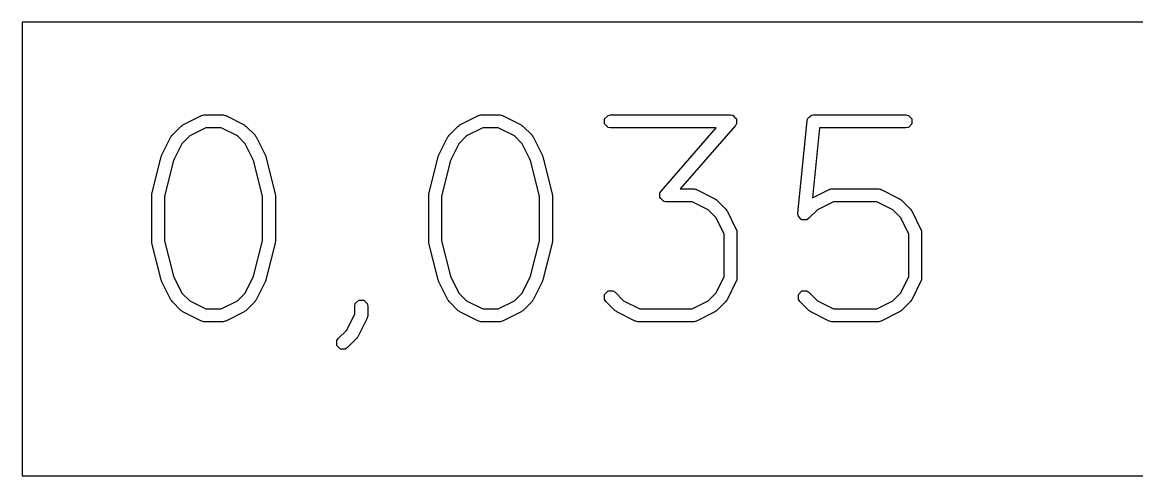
# Model space of a CAD drawing. Header units: inches. Extents: x -2.6 to 7.6, y 0.3 to 5.2.
# Drawn here: x -0.2888 to 0.0507, y 4.1691 to 4.3071 of the extents above; entities that cross this region are included whole.
import ezdxf

# ---------------------------------------------------------------- set-up
doc = ezdxf.new("R2010")
doc.units = ezdxf.units.IN
doc.header["$MEASUREMENT"] = 0
doc.layers.add('BLACK', color=250, linetype='CONTINUOUS')

msp = doc.modelspace()

# ---------------------------------------------------------------- linework, layer by layer
at = {"layer": 'BLACK', "linetype": 'CONTINUOUS'}
for p, q in [((-0.2888, 4.30709), (-0.2888, 4.16906)), ((0.44236, 4.30709), (-0.2888, 4.30709)), ((-0.23984, 4.27587), (-0.23422, 4.27868)), ((-0.23422, 4.27868), (-0.23412, 4.27871)), ((-0.23412, 4.27871), (-0.23409, 4.27874)), ((-0.23409, 4.27874), (-0.23378, 4.2788)), ((-0.23378, 4.2788), (-0.23348, 4.27888)), ((-0.23348, 4.27888), (-0.23343, 4.27887)), ((-0.23343, 4.27887), (-0.23334, 4.27889)), ((-0.23334, 4.27889), (-0.22771, 4.27889)), ((-0.22771, 4.27889), (-0.22762, 4.27887)), ((-0.22762, 4.27887), (-0.22757, 4.27888)), ((-0.22757, 4.27888), (-0.22727, 4.2788)), ((-0.22727, 4.2788), (-0.22696, 4.27874)), ((-0.22696, 4.27874), (-0.22693, 4.27871)), ((-0.22693, 4.27871), (-0.22683, 4.27868)), ((-0.22683, 4.27868), (-0.22121, 4.27587)), ((-0.15548, 4.27587), (-0.14985, 4.27868)), ((-0.14985, 4.27868), (-0.14976, 4.27871)), ((-0.14976, 4.27871), (-0.14973, 4.27874)), ((-0.14973, 4.27874), (-0.14942, 4.2788)), ((-0.14942, 4.2788), (-0.14911, 4.27888)), ((-0.14911, 4.27888), (-0.14907, 4.27887)), ((-0.14907, 4.27887), (-0.14897, 4.27889)), ((-0.14897, 4.27889), (-0.14335, 4.27889)), ((-0.14335, 4.27889), (-0.14325, 4.27887)), ((-0.14325, 4.27887), (-0.14321, 4.27888)), ((-0.14321, 4.27888), (-0.14291, 4.2788)), ((-0.14291, 4.2788), (-0.1426, 4.27874)), ((-0.1426, 4.27874), (-0.14256, 4.27871)), ((-0.14256, 4.27871), (-0.14247, 4.27868)), ((-0.14247, 4.27868), (-0.13684, 4.27587)), ((-0.11142, 4.27767), (-0.11036, 4.27874)), ((-0.11142, 4.27617), (-0.11142, 4.27767)), ((-0.11036, 4.27874), (-0.1096, 4.27889)), ((-0.1096, 4.27889), (-0.07305, 4.27889)), ((-0.07305, 4.27889), (-0.0725, 4.27878)), ((-0.0725, 4.27878), (-0.07241, 4.27878)), ((-0.07241, 4.27878), (-0.07238, 4.27876)), ((-0.07238, 4.27876), (-0.07229, 4.27874)), ((-0.07229, 4.27874), (-0.0718, 4.27825)), ((-0.0718, 4.27825), (-0.07128, 4.27779)), ((-0.07128, 4.27779), (-0.07128, 4.27772)), ((-0.07128, 4.27772), (-0.07123, 4.27767)), ((-0.07123, 4.27767), (-0.07123, 4.27698)), ((-0.04969, 4.27712), (-0.04955, 4.27758)), ((-0.04955, 4.27767), (-0.04951, 4.27772)), ((-0.04955, 4.27758), (-0.04955, 4.27767)), ((-0.04951, 4.27772), (-0.04947, 4.27785)), ((-0.04947, 4.27785), (-0.04896, 4.27827)), ((-0.04896, 4.27827), (-0.04849, 4.27874)), ((-0.04849, 4.27874), (-0.04835, 4.27877)), ((-0.04835, 4.27877), (-0.0483, 4.2788)), ((-0.0483, 4.2788), (-0.04821, 4.27879)), ((-0.04821, 4.27879), (-0.04774, 4.27889)), ((-0.04774, 4.27889), (-0.01961, 4.27889)), ((-0.01961, 4.27889), (-0.01886, 4.27874)), ((-0.01886, 4.27874), (-0.0178, 4.27767)), ((-0.0178, 4.27767), (-0.0178, 4.27617)), ((-0.24317, 4.27269), (-0.24035, 4.2755)), ((-0.24035, 4.2755), (-0.24009, 4.27568)), ((-0.24009, 4.27568), (-0.23984, 4.27587)), ((-0.23287, 4.27495), (-0.2378, 4.27249)), ((-0.22818, 4.27495), (-0.23287, 4.27495)), ((-0.22326, 4.27249), (-0.22818, 4.27495)), ((-0.22121, 4.27587), (-0.22096, 4.27568)), ((-0.22096, 4.27568), (-0.2207, 4.2755)), ((-0.2207, 4.2755), (-0.21789, 4.27269)), ((-0.1588, 4.27269), (-0.15599, 4.2755)), ((-0.15599, 4.2755), (-0.15573, 4.27568)), ((-0.15573, 4.27568), (-0.15548, 4.27587)), ((-0.14851, 4.27495), (-0.15343, 4.27249)), ((-0.14381, 4.27495), (-0.14851, 4.27495)), ((-0.13889, 4.27249), (-0.14381, 4.27495)), ((-0.13684, 4.27587), (-0.1366, 4.27568)), ((-0.1366, 4.27568), (-0.13633, 4.2755)), ((-0.13633, 4.2755), (-0.13352, 4.27269)), ((-0.11036, 4.2751), (-0.11142, 4.27617)), ((-0.1096, 4.27495), (-0.11036, 4.2751)), ((-0.07738, 4.27495), (-0.1096, 4.27495)), ((-0.09421, 4.25572), (-0.07738, 4.27495)), ((-0.07156, 4.27562), (-0.08839, 4.25639)), ((-0.07128, 4.27611), (-0.07156, 4.27562)), ((-0.07123, 4.27617), (-0.07128, 4.27611)), ((-0.07123, 4.27698), (-0.07118, 4.27629)), ((-0.07118, 4.27629), (-0.07123, 4.27621)), ((-0.07123, 4.27621), (-0.07123, 4.27617)), ((-0.05251, 4.24899), (-0.04969, 4.27712)), ((-0.04595, 4.27495), (-0.04809, 4.25364)), ((-0.01961, 4.27495), (-0.04595, 4.27495)), ((-0.01886, 4.2751), (-0.01961, 4.27495)), ((-0.0178, 4.27617), (-0.01886, 4.2751)), ((-0.24635, 4.26655), (-0.24354, 4.27218)), ((-0.24354, 4.27218), (-0.24334, 4.27243)), ((-0.24334, 4.27243), (-0.24317, 4.27269)), ((-0.2378, 4.27249), (-0.24016, 4.27013)), ((-0.2209, 4.27013), (-0.22326, 4.27249)), ((-0.21789, 4.27269), (-0.21771, 4.27243)), ((-0.21771, 4.27243), (-0.21752, 4.27218)), ((-0.21752, 4.27218), (-0.2147, 4.26655)), ((-0.16198, 4.26655), (-0.15917, 4.27218)), ((-0.15917, 4.27218), (-0.15898, 4.27243)), ((-0.15898, 4.27243), (-0.1588, 4.27269)), ((-0.15343, 4.27249), (-0.15579, 4.27013)), ((-0.13653, 4.27013), (-0.13889, 4.27249)), ((-0.13352, 4.27269), (-0.13335, 4.27243)), ((-0.13335, 4.27243), (-0.13315, 4.27218)), ((-0.13315, 4.27218), (-0.13034, 4.26655)), ((-0.24016, 4.27013), (-0.24273, 4.26498)), ((-0.21832, 4.26498), (-0.2209, 4.27013)), ((-0.15579, 4.27013), (-0.15836, 4.26498)), ((-0.13396, 4.26498), (-0.13653, 4.27013)), ((-0.24931, 4.2549), (-0.2465, 4.26615)), ((-0.2465, 4.26615), (-0.2464, 4.26634)), ((-0.2464, 4.26634), (-0.24635, 4.26655)), ((-0.24273, 4.26498), (-0.24543, 4.25418)), ((-0.21562, 4.25418), (-0.21832, 4.26498)), ((-0.2147, 4.26655), (-0.21465, 4.26634)), ((-0.21465, 4.26634), (-0.21456, 4.26615)), ((-0.21456, 4.26615), (-0.21174, 4.2549)), ((-0.16494, 4.2549), (-0.16213, 4.26615)), ((-0.16213, 4.26615), (-0.16204, 4.26634)), ((-0.16204, 4.26634), (-0.16198, 4.26655)), ((-0.15836, 4.26498), (-0.16107, 4.25418)), ((-0.13126, 4.25418), (-0.13396, 4.26498)), ((-0.13034, 4.26655), (-0.13028, 4.26634)), ((-0.13028, 4.26634), (-0.13019, 4.26615)), ((-0.13019, 4.26615), (-0.12738, 4.2549)), ((-0.24937, 4.25442), (-0.24932, 4.25466)), ((-0.24937, 4.24036), (-0.24937, 4.25442)), ((-0.24932, 4.25466), (-0.24931, 4.2549)), ((-0.24543, 4.25418), (-0.24543, 4.2406)), ((-0.21562, 4.2406), (-0.21562, 4.25418)), ((-0.21174, 4.2549), (-0.21173, 4.25466)), ((-0.21173, 4.25466), (-0.21168, 4.25442)), ((-0.21168, 4.25442), (-0.21168, 4.24036)), ((-0.165, 4.25442), (-0.16496, 4.25466)), ((-0.165, 4.24036), (-0.165, 4.25442)), ((-0.16496, 4.25466), (-0.16494, 4.2549)), ((-0.16107, 4.25418), (-0.16107, 4.2406)), ((-0.13126, 4.2406), (-0.13126, 4.25418)), ((-0.12738, 4.2549), (-0.12737, 4.25466)), ((-0.12737, 4.25466), (-0.12732, 4.25442)), ((-0.12732, 4.25442), (-0.12732, 4.24036)), ((-0.0946, 4.25505), (-0.09455, 4.25513)), ((-0.09455, 4.25436), (-0.0946, 4.25505)), ((-0.09455, 4.25518), (-0.09449, 4.25523)), ((-0.09455, 4.25513), (-0.09455, 4.25518)), ((-0.09455, 4.25367), (-0.09455, 4.25436)), ((-0.09449, 4.25523), (-0.09421, 4.25572)), ((-0.08839, 4.25639), (-0.08429, 4.25639)), ((-0.08429, 4.25639), (-0.0842, 4.25637)), ((-0.0842, 4.25637), (-0.08415, 4.25639)), ((-0.08415, 4.25639), (-0.08385, 4.2563)), ((-0.08385, 4.2563), (-0.08354, 4.25624)), ((-0.08354, 4.25624), (-0.08351, 4.25621)), ((-0.08351, 4.25621), (-0.08341, 4.25618)), ((-0.08341, 4.25618), (-0.07779, 4.25337)), ((-0.04809, 4.25364), (-0.04299, 4.25618)), ((-0.04299, 4.25618), (-0.0429, 4.25621)), ((-0.0429, 4.25621), (-0.04287, 4.25624)), ((-0.04287, 4.25624), (-0.04256, 4.2563)), ((-0.04256, 4.2563), (-0.04225, 4.25639)), ((-0.04225, 4.25639), (-0.04221, 4.25637)), ((-0.04221, 4.25637), (-0.04211, 4.25639)), ((-0.04211, 4.25639), (-0.02805, 4.25639)), ((-0.02805, 4.25639), (-0.02795, 4.25637)), ((-0.02795, 4.25637), (-0.02791, 4.25639)), ((-0.02791, 4.25639), (-0.02761, 4.2563)), ((-0.02761, 4.2563), (-0.0273, 4.25624)), ((-0.0273, 4.25624), (-0.02727, 4.25621)), ((-0.02727, 4.25621), (-0.02717, 4.25618)), ((-0.02717, 4.25618), (-0.02155, 4.25337)), ((-0.0945, 4.25362), (-0.09455, 4.25367)), ((-0.0945, 4.25355), (-0.0945, 4.25362)), ((-0.09397, 4.25309), (-0.0945, 4.25355)), ((-0.09348, 4.2526), (-0.09397, 4.25309)), ((-0.09339, 4.25259), (-0.09348, 4.2526)), ((-0.09336, 4.25256), (-0.09339, 4.25259)), ((-0.09328, 4.25256), (-0.09336, 4.25256)), ((-0.09273, 4.25245), (-0.09328, 4.25256)), ((-0.08476, 4.25245), (-0.09273, 4.25245)), ((-0.07984, 4.24999), (-0.08476, 4.25245)), ((-0.07779, 4.25337), (-0.07754, 4.25318)), ((-0.07754, 4.25318), (-0.07728, 4.253)), ((-0.07728, 4.253), (-0.07447, 4.25019)), ((-0.04165, 4.25245), (-0.04657, 4.24999)), ((-0.02852, 4.25245), (-0.04165, 4.25245)), ((-0.02359, 4.24999), (-0.02852, 4.25245)), ((-0.02155, 4.25337), (-0.0213, 4.25318)), ((-0.0213, 4.25318), (-0.02103, 4.253)), ((-0.02103, 4.253), (-0.01822, 4.25019)), ((-0.07748, 4.24763), (-0.07984, 4.24999)), ((-0.07501, 4.24271), (-0.07748, 4.24763)), ((-0.07447, 4.25019), (-0.07429, 4.24993)), ((-0.07429, 4.24993), (-0.0741, 4.24968)), ((-0.0741, 4.24968), (-0.07128, 4.24405)), ((-0.05243, 4.24823), (-0.05251, 4.24899)), ((-0.05237, 4.24815), (-0.05243, 4.24823)), ((-0.05237, 4.24805), (-0.05237, 4.24815)), ((-0.0519, 4.24758), (-0.05237, 4.24805)), ((-0.05148, 4.24706), (-0.0519, 4.24758)), ((-0.05138, 4.24705), (-0.05148, 4.24706)), ((-0.0513, 4.24698), (-0.05138, 4.24705)), ((-0.05064, 4.24698), (-0.0513, 4.24698)), ((-0.04998, 4.24691), (-0.05064, 4.24698)), ((-0.0499, 4.24698), (-0.04998, 4.24691)), ((-0.04979, 4.24698), (-0.0499, 4.24698)), ((-0.04916, 4.24741), (-0.04979, 4.24698)), ((-0.04657, 4.24999), (-0.04916, 4.24741)), ((-0.02123, 4.24763), (-0.02359, 4.24999)), ((-0.01877, 4.24271), (-0.02123, 4.24763)), ((-0.01822, 4.25019), (-0.01805, 4.24993)), ((-0.01805, 4.24993), (-0.01785, 4.24968)), ((-0.01785, 4.24968), (-0.01504, 4.24405)), ((-0.07128, 4.24405), (-0.07126, 4.24396)), ((-0.07126, 4.24396), (-0.07123, 4.24393)), ((-0.07123, 4.24393), (-0.07117, 4.24362)), ((-0.07117, 4.24362), (-0.07108, 4.24331)), ((-0.01504, 4.24405), (-0.01502, 4.24396)), ((-0.01502, 4.24396), (-0.01498, 4.24393)), ((-0.01498, 4.24393), (-0.01492, 4.24362)), ((-0.01492, 4.24362), (-0.01484, 4.24331)), ((-0.24932, 4.24013), (-0.24937, 4.24036)), ((-0.24543, 4.2406), (-0.24273, 4.2298)), ((-0.21832, 4.2298), (-0.21562, 4.2406)), ((-0.21168, 4.24036), (-0.21173, 4.24013)), ((-0.16496, 4.24013), (-0.165, 4.24036)), ((-0.16107, 4.2406), (-0.15836, 4.2298)), ((-0.13396, 4.2298), (-0.13126, 4.2406)), ((-0.12732, 4.24036), (-0.12737, 4.24013)), ((-0.07501, 4.22958), (-0.07501, 4.24271)), ((-0.07108, 4.24331), (-0.0711, 4.24327)), ((-0.0711, 4.24327), (-0.07108, 4.24317)), ((-0.07108, 4.24317), (-0.07108, 4.22911)), ((-0.01877, 4.22958), (-0.01877, 4.24271)), ((-0.01484, 4.24331), (-0.01485, 4.24327)), ((-0.01485, 4.24327), (-0.01483, 4.24317)), ((-0.01483, 4.24317), (-0.01483, 4.22911)), ((-0.24931, 4.23988), (-0.24932, 4.24013)), ((-0.2465, 4.22864), (-0.24931, 4.23988)), ((-0.21174, 4.23988), (-0.21456, 4.22864)), ((-0.21173, 4.24013), (-0.21174, 4.23988)), ((-0.16494, 4.23988), (-0.16496, 4.24013)), ((-0.16213, 4.22864), (-0.16494, 4.23988)), ((-0.12738, 4.23988), (-0.13019, 4.22864)), ((-0.12737, 4.24013), (-0.12738, 4.23988)), ((-0.2464, 4.22844), (-0.2465, 4.22864)), ((-0.24635, 4.22823), (-0.2464, 4.22844)), ((-0.24354, 4.22261), (-0.24635, 4.22823)), ((-0.24273, 4.2298), (-0.24016, 4.22466)), ((-0.2209, 4.22466), (-0.21832, 4.2298)), ((-0.2147, 4.22823), (-0.21752, 4.22261)), ((-0.21465, 4.22844), (-0.2147, 4.22823)), ((-0.21456, 4.22864), (-0.21465, 4.22844)), ((-0.16204, 4.22844), (-0.16213, 4.22864)), ((-0.16198, 4.22823), (-0.16204, 4.22844)), ((-0.15917, 4.22261), (-0.16198, 4.22823)), ((-0.15836, 4.2298), (-0.15579, 4.22466)), ((-0.13653, 4.22466), (-0.13396, 4.2298)), ((-0.13034, 4.22823), (-0.13315, 4.22261)), ((-0.13028, 4.22844), (-0.13034, 4.22823)), ((-0.13019, 4.22864), (-0.13028, 4.22844)), ((-0.07748, 4.22466), (-0.07501, 4.22958)), ((-0.07128, 4.22823), (-0.0741, 4.22261)), ((-0.07126, 4.22833), (-0.07128, 4.22823)), ((-0.07123, 4.22836), (-0.07126, 4.22833)), ((-0.07117, 4.22867), (-0.07123, 4.22836)), ((-0.07108, 4.22897), (-0.07117, 4.22867)), ((-0.07108, 4.22911), (-0.0711, 4.22902)), ((-0.0711, 4.22902), (-0.07108, 4.22897)), ((-0.02123, 4.22466), (-0.01877, 4.22958)), ((-0.01504, 4.22823), (-0.01785, 4.22261)), ((-0.01502, 4.22833), (-0.01504, 4.22823)), ((-0.01498, 4.22836), (-0.01502, 4.22833)), ((-0.01492, 4.22867), (-0.01498, 4.22836)), ((-0.01484, 4.22897), (-0.01492, 4.22867)), ((-0.01483, 4.22911), (-0.01485, 4.22902)), ((-0.01485, 4.22902), (-0.01484, 4.22897)), ((-0.24016, 4.22466), (-0.2378, 4.22229)), ((-0.22326, 4.22229), (-0.2209, 4.22466)), ((-0.15579, 4.22466), (-0.15343, 4.22229)), ((-0.13889, 4.22229), (-0.13653, 4.22466)), ((-0.11142, 4.22424), (-0.11036, 4.22531)), ((-0.11142, 4.22274), (-0.11142, 4.22424)), ((-0.11036, 4.22531), (-0.10885, 4.22531)), ((-0.10885, 4.22531), (-0.10821, 4.22488)), ((-0.10821, 4.22488), (-0.10563, 4.22229)), ((-0.07984, 4.22229), (-0.07748, 4.22466)), ((-0.05237, 4.22424), (-0.0513, 4.22531)), ((-0.05237, 4.22274), (-0.05237, 4.22424)), ((-0.0513, 4.22531), (-0.04979, 4.22531)), ((-0.04979, 4.22531), (-0.04916, 4.22488)), ((-0.04916, 4.22488), (-0.04657, 4.22229)), ((-0.02359, 4.22229), (-0.02123, 4.22466)), ((-0.24334, 4.22236), (-0.24354, 4.22261)), ((-0.24317, 4.2221), (-0.24334, 4.22236)), ((-0.24035, 4.21929), (-0.24317, 4.2221)), ((-0.2378, 4.22229), (-0.23287, 4.21983)), ((-0.23287, 4.21983), (-0.22818, 4.21983)), ((-0.22818, 4.21983), (-0.22326, 4.22229)), ((-0.21789, 4.2221), (-0.2207, 4.21929)), ((-0.21771, 4.22236), (-0.21789, 4.2221)), ((-0.21752, 4.22261), (-0.21771, 4.22236)), ((-0.1875, 4.22068), (-0.18735, 4.22143)), ((-0.1875, 4.21833), (-0.1875, 4.22068)), ((-0.18735, 4.22143), (-0.18628, 4.2225)), ((-0.18628, 4.2225), (-0.18478, 4.2225)), ((-0.18478, 4.2225), (-0.18371, 4.22143)), ((-0.18371, 4.22143), (-0.18356, 4.22068)), ((-0.18356, 4.22068), (-0.18356, 4.21787)), ((-0.15898, 4.22236), (-0.15917, 4.22261)), ((-0.1588, 4.2221), (-0.15898, 4.22236)), ((-0.15599, 4.21929), (-0.1588, 4.2221)), ((-0.15343, 4.22229), (-0.14851, 4.21983)), ((-0.14851, 4.21983), (-0.14381, 4.21983)), ((-0.14381, 4.21983), (-0.13889, 4.22229)), ((-0.13352, 4.2221), (-0.13633, 4.21929)), ((-0.13335, 4.22236), (-0.13352, 4.2221)), ((-0.13315, 4.22261), (-0.13335, 4.22236)), ((-0.111, 4.2221), (-0.11142, 4.22274)), ((-0.10818, 4.21929), (-0.111, 4.2221)), ((-0.10563, 4.22229), (-0.1007, 4.21983)), ((-0.1007, 4.21983), (-0.08476, 4.21983)), ((-0.08476, 4.21983), (-0.07984, 4.22229)), ((-0.07447, 4.2221), (-0.07728, 4.21929)), ((-0.07429, 4.22236), (-0.07447, 4.2221)), ((-0.0741, 4.22261), (-0.07429, 4.22236)), ((-0.05194, 4.2221), (-0.05237, 4.22274)), ((-0.04913, 4.21929), (-0.05194, 4.2221)), ((-0.04657, 4.22229), (-0.04165, 4.21983)), ((-0.04165, 4.21983), (-0.02852, 4.21983)), ((-0.02852, 4.21983), (-0.02359, 4.22229)), ((-0.01822, 4.2221), (-0.02103, 4.21929)), ((-0.01805, 4.22236), (-0.01822, 4.2221)), ((-0.01785, 4.22261), (-0.01805, 4.22236)), ((-0.24009, 4.21911), (-0.24035, 4.21929)), ((-0.23984, 4.21892), (-0.24009, 4.21911)), ((-0.23422, 4.2161), (-0.23984, 4.21892)), ((-0.22121, 4.21892), (-0.22683, 4.2161)), ((-0.22096, 4.21911), (-0.22121, 4.21892)), ((-0.2207, 4.21929), (-0.22096, 4.21911)), ((-0.18996, 4.21341), (-0.1875, 4.21833)), ((-0.18377, 4.21698), (-0.18658, 4.21136)), ((-0.18374, 4.21708), (-0.18377, 4.21698)), ((-0.18371, 4.21711), (-0.18374, 4.21708)), ((-0.18365, 4.21742), (-0.18371, 4.21711)), ((-0.18357, 4.21773), (-0.18365, 4.21742)), ((-0.18356, 4.21787), (-0.18358, 4.21777)), ((-0.18358, 4.21777), (-0.18357, 4.21773)), ((-0.15573, 4.21911), (-0.15599, 4.21929)), ((-0.15548, 4.21892), (-0.15573, 4.21911)), ((-0.14985, 4.2161), (-0.15548, 4.21892)), ((-0.13684, 4.21892), (-0.14247, 4.2161)), ((-0.1366, 4.21911), (-0.13684, 4.21892)), ((-0.13633, 4.21929), (-0.1366, 4.21911)), ((-0.10792, 4.21911), (-0.10818, 4.21929)), ((-0.10767, 4.21892), (-0.10792, 4.21911)), ((-0.10205, 4.2161), (-0.10767, 4.21892)), ((-0.07779, 4.21892), (-0.08341, 4.2161)), ((-0.07754, 4.21911), (-0.07779, 4.21892)), ((-0.07728, 4.21929), (-0.07754, 4.21911)), ((-0.04887, 4.21911), (-0.04913, 4.21929)), ((-0.04862, 4.21892), (-0.04887, 4.21911)), ((-0.04299, 4.2161), (-0.04862, 4.21892)), ((-0.02155, 4.21892), (-0.02717, 4.2161)), ((-0.0213, 4.21911), (-0.02155, 4.21892)), ((-0.02103, 4.21929), (-0.0213, 4.21911)), ((-0.23412, 4.21608), (-0.23422, 4.2161)), ((-0.23409, 4.21605), (-0.23412, 4.21608)), ((-0.23378, 4.21598), (-0.23409, 4.21605)), ((-0.23348, 4.2159), (-0.23378, 4.21598)), ((-0.23343, 4.21592), (-0.23348, 4.2159)), ((-0.23334, 4.2159), (-0.23343, 4.21592)), ((-0.22771, 4.2159), (-0.23334, 4.2159)), ((-0.22762, 4.21592), (-0.22771, 4.2159)), ((-0.22757, 4.2159), (-0.22762, 4.21592)), ((-0.22727, 4.21598), (-0.22757, 4.2159)), ((-0.22696, 4.21605), (-0.22727, 4.21598)), ((-0.22693, 4.21608), (-0.22696, 4.21605)), ((-0.22683, 4.2161), (-0.22693, 4.21608)), ((-0.19255, 4.21082), (-0.18996, 4.21341)), ((-0.14976, 4.21608), (-0.14985, 4.2161)), ((-0.14973, 4.21605), (-0.14976, 4.21608)), ((-0.14942, 4.21598), (-0.14973, 4.21605)), ((-0.14911, 4.2159), (-0.14942, 4.21598)), ((-0.14907, 4.21592), (-0.14911, 4.2159)), ((-0.14897, 4.2159), (-0.14907, 4.21592)), ((-0.14335, 4.2159), (-0.14897, 4.2159)), ((-0.14325, 4.21592), (-0.14335, 4.2159)), ((-0.14321, 4.2159), (-0.14325, 4.21592)), ((-0.14291, 4.21598), (-0.14321, 4.2159)), ((-0.1426, 4.21605), (-0.14291, 4.21598)), ((-0.14256, 4.21608), (-0.1426, 4.21605)), ((-0.14247, 4.2161), (-0.14256, 4.21608)), ((-0.10195, 4.21608), (-0.10205, 4.2161)), ((-0.10192, 4.21605), (-0.10195, 4.21608)), ((-0.10161, 4.21598), (-0.10192, 4.21605)), ((-0.10131, 4.2159), (-0.10161, 4.21598)), ((-0.10126, 4.21592), (-0.10131, 4.2159)), ((-0.10117, 4.2159), (-0.10126, 4.21592)), ((-0.08429, 4.2159), (-0.10117, 4.2159)), ((-0.0842, 4.21592), (-0.08429, 4.2159)), ((-0.08415, 4.2159), (-0.0842, 4.21592)), ((-0.08385, 4.21598), (-0.08415, 4.2159)), ((-0.08354, 4.21605), (-0.08385, 4.21598)), ((-0.08351, 4.21608), (-0.08354, 4.21605)), ((-0.08341, 4.2161), (-0.08351, 4.21608)), ((-0.0429, 4.21608), (-0.04299, 4.2161)), ((-0.04287, 4.21605), (-0.0429, 4.21608)), ((-0.04256, 4.21598), (-0.04287, 4.21605)), ((-0.04225, 4.2159), (-0.04256, 4.21598)), ((-0.04221, 4.21592), (-0.04225, 4.2159)), ((-0.04211, 4.2159), (-0.04221, 4.21592)), ((-0.02805, 4.2159), (-0.04211, 4.2159)), ((-0.02795, 4.21592), (-0.02805, 4.2159)), ((-0.02791, 4.2159), (-0.02795, 4.21592)), ((-0.02761, 4.21598), (-0.02791, 4.2159)), ((-0.0273, 4.21605), (-0.02761, 4.21598)), ((-0.02727, 4.21608), (-0.0273, 4.21605)), ((-0.02717, 4.2161), (-0.02727, 4.21608)), ((-0.19297, 4.21018), (-0.19255, 4.21082)), ((-0.19297, 4.20868), (-0.19297, 4.21018)), ((-0.18695, 4.21085), (-0.18976, 4.20804)), ((-0.18678, 4.21111), (-0.18695, 4.21085)), ((-0.18658, 4.21136), (-0.18678, 4.21111)), ((-0.19191, 4.20761), (-0.19297, 4.20868)), ((-0.1904, 4.20761), (-0.19191, 4.20761)), ((-0.18976, 4.20804), (-0.1904, 4.20761)), ((-0.2888, 4.16906), (0.44236, 4.16906))]:
    msp.add_line(p, q, dxfattribs=at)

doc.saveas('drawing.dxf')
